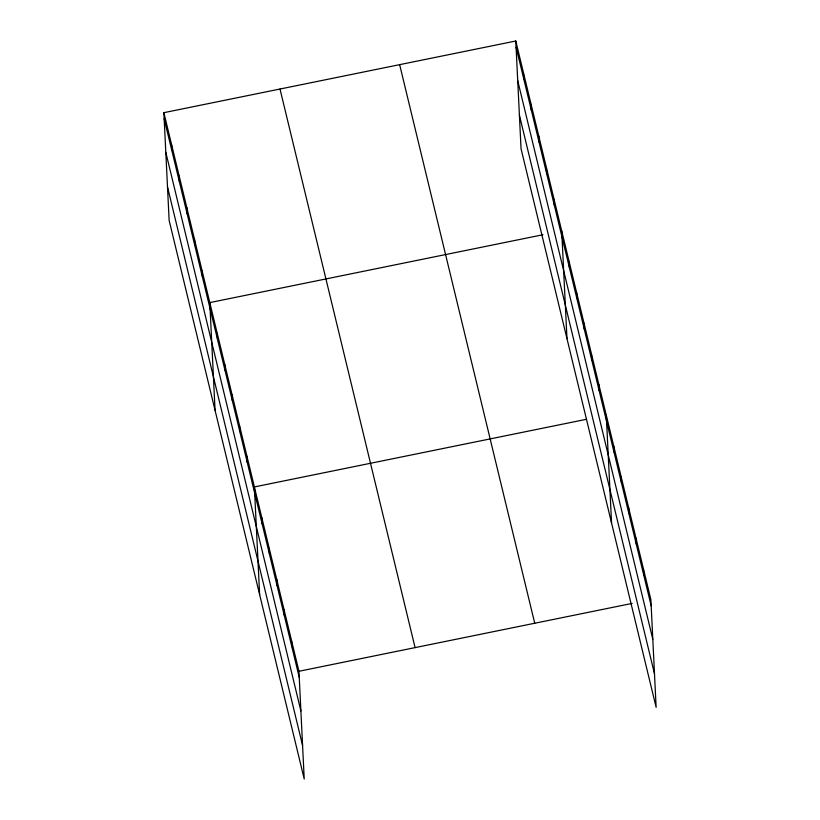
<?xml version="1.0" encoding="UTF-8"?>
<svg xmlns="http://www.w3.org/2000/svg" width="820" height="820" viewBox="0 0 820 820"><rect width="100%" height="100%" fill="white"/><g stroke="black" fill="none" stroke-linecap="round" stroke-linejoin="round"><path stroke-width="1.23" d="M163.867 112.678L298.952 671.272L304.22 779L169.135 220.406L163.867 112.678L515.78 41L650.865 599.594L656.133 707.322L521.048 148.727L515.78 41M542.973 234.735L209.797 302.601L215.065 410.328M586.3 419.327L254.374 486.936L259.643 594.664M298.952 671.272L632.128 603.407M516.077 47.14L651.162 605.734M517.717 80.667L652.802 639.262M519.409 115.21L654.493 673.804M399.647 64.657L534.732 623.251M279.999 89.021L415.084 647.615M164.164 118.818L299.259 677.412M165.804 152.335L300.899 710.93M167.495 186.878L302.58 745.472M643.433 568.875L643.731 575.015M636.002 538.145L636.299 544.285M628.571 507.426L628.878 513.566M621.14 476.707L621.447 482.847M613.719 445.977L614.016 452.117M606.287 415.258L611.556 522.986M598.856 384.539L599.153 390.679M591.425 353.809L591.722 359.949M583.994 323.09L584.291 329.23M576.562 292.371L576.87 298.511M569.131 261.641L569.439 267.781M561.71 230.922L566.979 338.65M554.053 199.27L554.351 205.41M546.397 167.618L546.694 173.758M538.74 135.956L539.037 142.106M531.083 104.304L531.391 110.444M523.427 72.652L523.734 78.792M291.52 640.543L291.828 646.683M284.099 609.824L284.396 615.963M276.668 579.104L276.965 585.244M269.237 548.375L269.534 554.515M261.805 517.656L262.103 523.795M246.943 456.207L247.25 462.347M239.512 425.488L239.819 431.627M232.091 394.768L232.388 400.908M224.659 364.039L224.957 370.179M217.228 333.32L217.525 339.459M202.14 270.938L202.448 277.078M194.483 239.286L194.791 245.426M186.837 207.634L187.134 213.774M179.18 175.982L179.477 182.122M171.523 144.33L171.821 150.47"/></g></svg>
